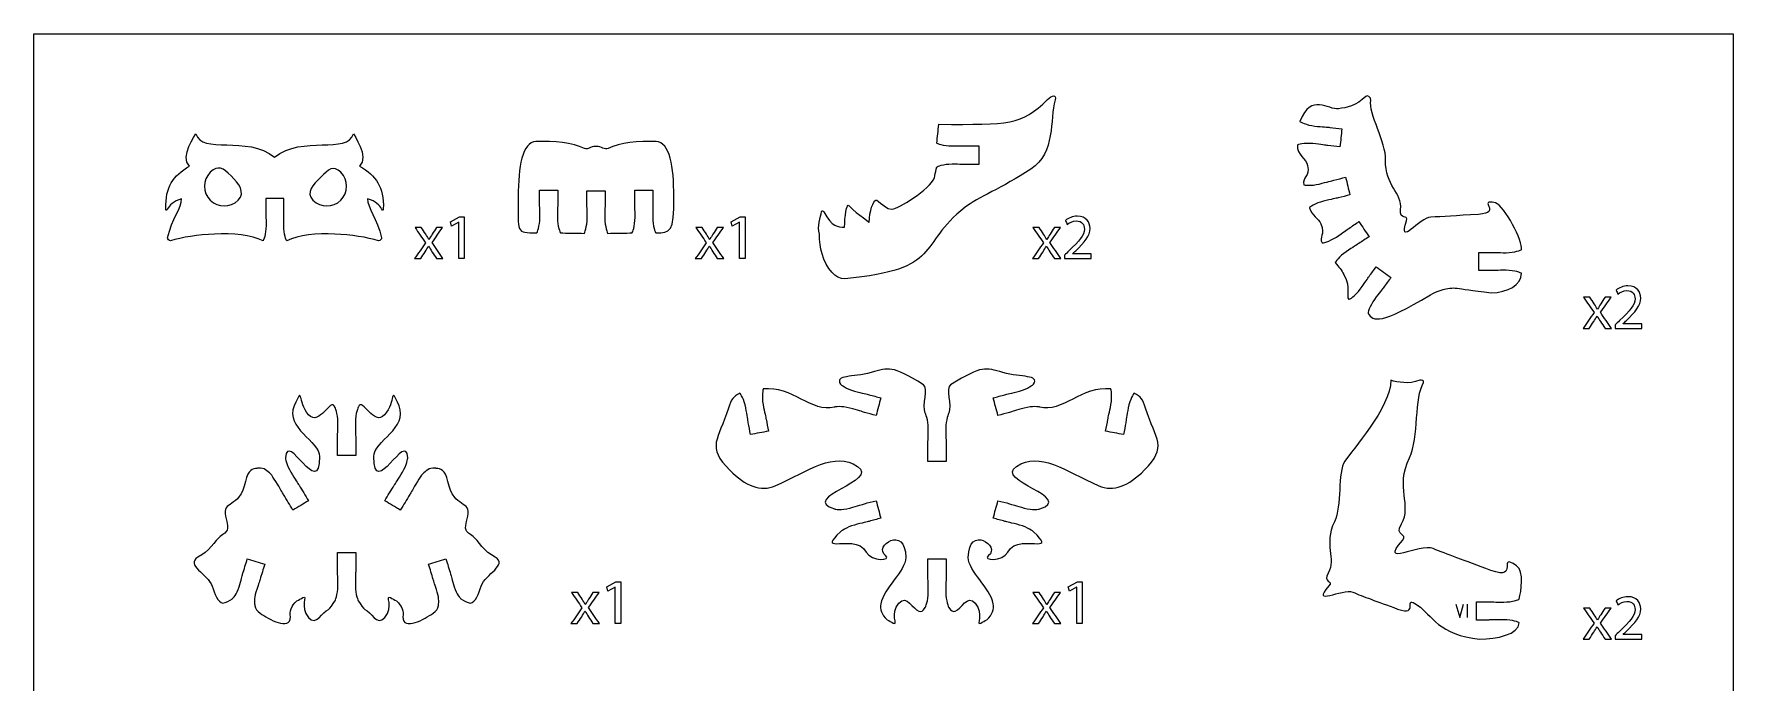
# Model space of a CAD drawing. Extents: x 0 to 280, y 0 to 290.
# Drawn here: x 0 to 280, y 183.2 to 290 of the extents above; entities that cross this region are included whole.
import ezdxf

# ---------------------------------------------------------------- set-up
doc = ezdxf.new("R2010")
doc.units = 0
doc.header["$MEASUREMENT"] = 0
doc.layers.add('DEFAULT', color=18, linetype='CONTINUOUS')

msp = doc.modelspace()

# ---------------------------------------------------------------- linework, layer by layer
at = {"layer": 'DEFAULT', "color": 18}
for points in [[(280, 0), (0, 0), (0, 290), (280, 290)], [(70.02, 259), (70, 259), (68.81, 258.35), (68.63, 259.06), (70.13, 259.87), (70.92, 259.87), (70.92, 252.99), (70.02, 252.99)], [(116.29, 259), (116.27, 259), (115.07, 258.35), (114.89, 259.06), (116.4, 259.87), (117.19, 259.87), (117.19, 252.99), (116.29, 252.99)], [(95.8, 198.87), (95.78, 198.87), (94.58, 198.22), (94.4, 198.93), (95.91, 199.74), (96.7, 199.74), (96.7, 192.86), (95.8, 192.86)], [(171.84, 198.87), (171.82, 198.87), (170.63, 198.22), (170.45, 198.93), (171.95, 199.74), (172.74, 199.74), (172.74, 192.86), (171.84, 192.86)]]:
    msp.add_lwpolyline(points, close=True, dxfattribs=at)
for points in [[(234.31, 196.05), (234.97, 193.87), (235.59, 196.05)], [(236.17, 196.05), (236.17, 193.87)]]:
    msp.add_lwpolyline(points, dxfattribs=at)
at = {"layer": 'DEFAULT', "color": 1}
for points, knots in [([(129.88, 253.79), (130.61, 251.29), (132.12, 249.56), (133.61, 249.69), (149.96, 251.19), (145.44, 255.18), (153.44, 261.45), (155.51, 263.02), (159.54, 264.65), (164.29, 267.74), (168.43, 270.43), (167.34, 275.9), (168.28, 279.15), (168.53, 280.03), (167.82, 279.95), (167.03, 279.19), (162.62, 274.9), (160.82, 275.11), (149.11, 275.12), (149, 274.08), (148.9, 273.04), (148.79, 272), (148.79, 271.95), (149.91, 271.5), (151.3, 271.5), (152.68, 271.49), (153.45, 271.54), (153.79, 271.54), (154.46, 271.54), (155.13, 271.54), (155.79, 271.54), (155.79, 270.54), (155.79, 269.54), (155.79, 268.54), (155.13, 268.54), (154.46, 268.54), (153.79, 268.54), (153.45, 268.54), (152.68, 268.59), (151.29, 268.6), (149.91, 268.6), (148.79, 268.15), (148.79, 268.1), (148.68, 267.61), (148.56, 267.12), (148.44, 266.64), (148.44, 264.96), (142.94, 261.54), (141.71, 261.18), (140.47, 260.83), (139.07, 262.77), (138.71, 262.65), (138.36, 262.53), (137.65, 260.83), (137.65, 258.96), (137.65, 258.96), (134.65, 261.19), (134.3, 261.72), (133.95, 262.25), (133.59, 259.78), (133.59, 258.19), (132.43, 258.19), (131.58, 258.2), (130.14, 260.7), (130.06, 260.86), (129.83, 261), (129.78, 260.69), (129.66, 259.93), (129.06, 258.2), (129.43, 257.04), (129.42, 255.88), (129.59, 254.77), (129.88, 253.79)], [1, 1, 1, 1, 2, 2, 2, 3, 3, 3, 4, 4, 4, 5, 5, 5, 6, 6, 6, 7, 7, 7, 8, 8, 8, 9, 9, 9, 10, 10, 10, 11, 11, 11, 19.501, 19.501, 19.501, 20.501, 20.501, 20.501, 21.501, 21.501, 21.501, 22.501, 22.501, 22.501, 23.501, 23.501, 23.501, 24.501, 24.501, 24.501, 25.501, 25.501, 25.501, 26.501, 26.501, 26.501, 27.501, 27.501, 27.501, 28.501, 28.501, 28.501, 29.501, 29.501, 29.501, 30.501, 30.501, 30.501, 31.501, 31.501, 31.501, 32.501, 32.501, 32.501, 32.501]), ([(240.83, 262.2), (242.31, 261.72), (245.5, 255.74), (245.12, 254.48), (245.12, 254.42), (244.01, 253.98), (242.62, 253.97), (241.24, 253.97), (240.46, 254.02), (240.12, 254.02), (239.45, 254.02), (238.79, 254.02), (238.12, 254.02), (238.12, 253.02), (238.12, 252.02), (238.12, 251.03), (238.79, 251.03), (239.46, 251.03), (240.12, 251.03), (240.46, 251.03), (241.24, 251.08), (242.62, 251.08), (244.01, 251.08), (245.13, 250.63), (245.12, 250.58), (245.13, 248.67), (242.89, 247.38), (240.12, 247.38), (233.53, 248.03), (234.62, 248.56), (231.76, 247.75), (231.38, 247.61), (230.62, 247.31), (230.16, 247.03), (221.79, 242.04), (220.76, 242.68), (219.85, 243.96), (219.8, 244), (220.1, 245.16), (220.92, 246.28), (221.74, 247.39), (222.23, 247.99), (222.44, 248.27), (222.83, 248.8), (223.23, 249.34), (223.62, 249.88), (222.81, 250.47), (222.01, 251.06), (221.2, 251.65), (220.81, 251.11), (220.42, 250.58), (220.02, 250.04), (219.82, 249.76), (219.4, 249.11), (218.58, 247.99), (217.77, 246.87), (216.74, 246.24), (216.7, 246.27), (216.11, 246.9), (217.13, 248.07), (215.87, 250.4), (215.49, 251.12), (215.02, 251.57), (214.45, 252.33), (214.43, 252.38), (215.1, 253.37), (216.25, 254.14), (217.4, 254.9), (218.07, 255.3), (218.35, 255.49), (218.91, 255.86), (219.46, 256.23), (220.02, 256.6), (219.46, 257.43), (218.91, 258.26), (218.35, 259.09), (217.8, 258.72), (217.24, 258.35), (216.69, 257.98), (216.4, 257.79), (215.79, 257.32), (214.63, 256.55), (213.5, 255.78), (212.32, 255.53), (212.28, 255.58), (211.67, 256.67), (212.87, 256.82), (212.08, 258.74), (211.7, 259.66), (210.59, 260.03), (210.18, 261.38), (210.17, 261.44), (211.14, 262.13), (212.49, 262.46), (213.83, 262.79), (214.59, 262.93), (214.93, 263.01), (215.58, 263.17), (216.23, 263.33), (216.87, 263.49), (216.63, 264.46), (216.4, 265.43), (216.16, 266.4), (215.51, 266.24), (214.86, 266.08), (214.21, 265.92), (213.89, 265.84), (213.14, 265.61), (211.8, 265.28), (210.46, 264.95), (209.27, 265.12), (209.25, 265.17), (209, 266.5), (210.28, 266.46), (209.9, 268.31), (209.66, 269.47), (208.14, 270.09), (208.21, 271.71), (208.21, 271.77), (209.38, 272.09), (210.75, 271.94), (212.12, 271.8), (212.89, 271.66), (213.23, 271.63), (213.89, 271.56), (214.56, 271.48), (215.22, 271.41), (215.33, 272.41), (215.44, 273.4), (215.54, 274.39), (214.88, 274.47), (214.22, 274.54), (213.55, 274.61), (213.21, 274.65), (212.44, 274.68), (211.06, 274.83), (209.69, 274.98), (208.63, 275.54), (208.63, 275.6), (210.48, 280.36), (213.27, 277.44), (215, 277.68), (216.25, 277.85), (217.99, 278.19), (219.48, 279.71), (219.71, 279.94), (220.37, 279.64), (220.3, 279.07), (219.92, 276.91), (222.84, 272.13), (222.74, 269.26), (222.6, 264.96), (225.53, 263.92), (225.21, 261.09), (224.99, 259.2), (226.55, 260.42), (226.17, 259.22), (224.75, 254.71), (228.35, 259.82), (230.2, 259.85), (232.06, 259.88), (234.38, 260.07), (238.08, 260.29), (242.11, 260.53), (237.66, 262.82), (240.83, 262.2)], [1, 1, 1, 1, 2, 2, 2, 3, 3, 3, 4, 4, 4, 5, 5, 5, 13.495, 13.495, 13.495, 14.495, 14.495, 14.495, 15.495, 15.495, 15.495, 16.495, 16.495, 16.495, 17.495, 17.495, 17.495, 18.495, 18.495, 18.495, 19.495, 19.495, 19.495, 20.495, 20.495, 20.495, 21.495, 21.495, 21.495, 22.495, 22.495, 22.495, 23.495, 23.495, 23.495, 24.495, 24.495, 24.495, 25.495, 25.495, 25.495, 26.495, 26.495, 26.495, 27.495, 27.495, 27.495, 28.495, 28.495, 28.495, 29.495, 29.495, 29.495, 30.495, 30.495, 30.495, 31.495, 31.495, 31.495, 32.495, 32.495, 32.495, 33.495, 33.495, 33.495, 34.495, 34.495, 34.495, 35.495, 35.495, 35.495, 36.495, 36.495, 36.495, 37.495, 37.495, 37.495, 38.495, 38.495, 38.495, 39.495, 39.495, 39.495, 40.495, 40.495, 40.495, 41.495, 41.495, 41.495, 49.99132, 49.99132, 49.99132, 50.99132, 50.99132, 50.99132, 51.99132, 51.99132, 51.99132, 52.99132, 52.99132, 52.99132, 53.99132, 53.99132, 53.99132, 54.99132, 54.99132, 54.99132, 55.99132, 55.99132, 55.99132, 56.99132, 56.99132, 56.99132, 57.99132, 57.99132, 57.99132, 58.99132, 58.99132, 58.99132, 59.99132, 59.99132, 59.99132, 60.99132, 60.99132, 60.99132, 61.99132, 61.99132, 61.99132, 62.99132, 62.99132, 62.99132, 63.99132, 63.99132, 63.99132, 64.99132, 64.99132, 64.99132, 65.99132, 65.99132, 65.99132, 66.99132, 66.99132, 66.99132, 67.99132, 67.99132, 67.99132, 68.99132, 68.99132, 68.99132, 69.99132, 69.99132, 69.99132, 70.99132, 70.99132, 70.99132, 70.99132]), ([(53.67, 268.25), (55.31, 269.71), (52.63, 273.55), (52.63, 273.55), (51.72, 270.16), (44.22, 273.38), (39.65, 269.72), (35.08, 273.38), (27.58, 270.16), (26.68, 273.55), (26.68, 273.55), (23.99, 269.71), (25.63, 268.25), (22.92, 266.63), (21.63, 264.82), (21.73, 261.19), (21.74, 260.98), (21.81, 260.81), (22.02, 261.19), (22.32, 261.72), (22.97, 262.46), (24.33, 262.87), (24.37, 261.35), (22.71, 259.59), (22.03, 256.41), (21.99, 256.2), (22.3, 255.87), (22.5, 255.94), (24.37, 256.5), (27.05, 256.94), (29.74, 257.05), (32.75, 257.17), (35.79, 256.89), (37.75, 255.92), (37.8, 255.92), (38.25, 257.04), (38.25, 258.43), (38.25, 259.81), (38.2, 260.58), (38.2, 260.93), (38.2, 261.59), (38.2, 262.26), (38.2, 262.92), (39.2, 262.92), (40.2, 262.92), (41.2, 262.92), (41.2, 262.26), (41.2, 261.59), (41.2, 260.93), (41.2, 260.58), (41.15, 259.8), (41.15, 258.43), (41.15, 257.04), (41.6, 255.92), (41.65, 255.92), (43.61, 256.89), (46.6, 257.17), (49.58, 257.05), (52.26, 256.94), (54.92, 256.5), (56.8, 255.94), (57.01, 255.87), (57.32, 256.2), (57.27, 256.4), (56.6, 259.59), (54.93, 261.35), (54.98, 262.87), (56.34, 262.46), (56.98, 261.72), (57.29, 261.19), (57.49, 260.81), (57.56, 260.98), (57.57, 261.19), (57.68, 264.82), (56.39, 266.63), (53.67, 268.25)], [1, 1, 1, 1, 2, 2, 2, 3, 3, 3, 4, 4, 4, 5, 5, 5, 6, 6, 6, 7, 7, 7, 8, 8, 8, 9, 9, 9, 10, 10, 10, 11, 11, 11, 12, 12, 12, 13, 13, 13, 14, 14, 14, 19.66, 19.66, 19.66, 28.16, 28.16, 28.16, 33.82, 33.82, 33.82, 34.82, 34.82, 34.82, 35.82, 35.82, 35.82, 36.82, 36.82, 36.82, 37.82, 37.82, 37.82, 38.82, 38.82, 38.82, 39.82, 39.82, 39.82, 40.82, 40.82, 40.82, 41.82, 41.82, 41.82, 42.82, 42.82, 42.82, 42.82]), ([(105.45, 263.16), (105.45, 257.26), (104.9, 257.25), (102.47, 257.25), (102.42, 257.25), (101.96, 258.37), (101.96, 259.76), (101.96, 261.14), (102.01, 261.91), (102.01, 262.26), (102.01, 262.92), (102.01, 263.59), (102.01, 264.25), (101.01, 264.25), (100.01, 264.25), (99.02, 264.25), (99.02, 263.59), (99.02, 262.92), (99.02, 262.26), (99.02, 261.91), (99.06, 261.14), (99.06, 259.76), (99.06, 258.37), (98.62, 257.25), (98.56, 257.25), (97.66, 257.18), (95.7, 257.17), (94.57, 257.16), (94.52, 257.16), (94.07, 258.28), (94.07, 259.66), (94.07, 261.04), (94.12, 261.82), (94.12, 262.16), (94.12, 262.83), (94.12, 263.5), (94.12, 264.16), (93.12, 264.16), (92.12, 264.16), (91.12, 264.16), (91.12, 263.5), (91.12, 262.83), (91.12, 262.16), (91.12, 261.82), (91.17, 261.04), (91.17, 259.66), (91.17, 258.28), (90.72, 257.16), (90.67, 257.16), (89.58, 257.17), (87.65, 257.19), (86.77, 257.25), (86.71, 257.25), (86.27, 258.37), (86.27, 259.75), (86.27, 261.14), (86.32, 261.91), (86.32, 262.25), (86.32, 262.92), (86.32, 263.58), (86.32, 264.25), (85.32, 264.25), (84.32, 264.25), (83.32, 264.25), (83.32, 263.58), (83.32, 262.92), (83.32, 262.25), (83.32, 261.91), (83.37, 261.14), (83.37, 259.75), (83.37, 258.37), (82.92, 257.25), (82.86, 257.25), (79.34, 257.25), (79.8, 257.16), (79.8, 263.16), (79.8, 268.2), (80.47, 272.12), (82.7, 272.29), (85.71, 272.41), (88.75, 272.13), (90.71, 271.16), (91.38, 270.83), (91.56, 271.49), (92.61, 271.49), (93.66, 271.49), (93.94, 270.83), (94.62, 271.16), (96.57, 272.12), (99.57, 272.41), (102.54, 272.29), (104.78, 272.12), (105.45, 268.2), (105.45, 263.16)], [1, 1, 1, 1, 2, 2, 2, 3, 3, 3, 4, 4, 4, 9.66, 9.66, 9.66, 18.16, 18.16, 18.16, 23.82, 23.82, 23.82, 24.82, 24.82, 24.82, 25.82, 25.82, 25.82, 26.82, 26.82, 26.82, 27.82, 27.82, 27.82, 28.82, 28.82, 28.82, 34.49, 34.49, 34.49, 42.99, 42.99, 42.99, 48.66, 48.66, 48.66, 49.66, 49.66, 49.66, 50.66, 50.66, 50.66, 51.66, 51.66, 51.66, 52.66, 52.66, 52.66, 53.66, 53.66, 53.66, 59.32, 59.32, 59.32, 67.82, 67.82, 67.82, 73.48, 73.48, 73.48, 74.48, 74.48, 74.48, 75.48, 75.48, 75.48, 76.48, 76.48, 76.48, 77.48, 77.48, 77.48, 78.48, 78.48, 78.48, 79.48, 79.48, 79.48, 80.48, 80.48, 80.48, 81.48, 81.48, 81.48, 82.48, 82.48, 82.48, 82.48]), ([(33.64, 262.62), (32.37, 261.35), (30.32, 261.35), (29.05, 262.62), (27.78, 263.89), (27.78, 265.94), (29.05, 267.21), (30.32, 268.48), (31.21, 267.91), (32.48, 266.64), (33.75, 265.37), (34.91, 263.89), (33.64, 262.62)], [0, 0, 0, 0, 1, 1, 1, 2, 2, 2, 3, 3, 3, 4, 4, 4, 4]), ([(50.56, 262.62), (49.3, 261.35), (47.25, 261.35), (45.98, 262.62), (44.71, 263.89), (45.99, 265.15), (47.26, 266.42), (48.53, 267.69), (49.3, 268.48), (50.57, 267.21), (51.84, 265.94), (51.84, 263.89), (50.56, 262.62)], [0, 0, 0, 0, 1, 1, 1, 2, 2, 2, 3, 3, 3, 4, 4, 4, 4]), ([(158.08, 196.15), (158.24, 195.23), (157.99, 194.32), (157.01, 193.49), (156.68, 193.31), (156.35, 193.13), (156.02, 192.95), (155.13, 192.4), (156.64, 194.53), (155.13, 196.24), (153.82, 197.73), (152.81, 195.26), (151.82, 194.9), (151.48, 194.79), (151.12, 194.92), (150.77, 195.54), (150.72, 195.54), (150.27, 196.66), (150.27, 198.04), (150.27, 199.43), (150.32, 200.21), (150.32, 200.55), (150.32, 201.55), (150.32, 202.55), (150.32, 203.55), (149.32, 203.55), (148.32, 203.55), (147.32, 203.55), (147.32, 202.55), (147.32, 201.55), (147.32, 200.55), (147.32, 200.21), (147.37, 199.43), (147.37, 198.04), (147.37, 196.66), (146.93, 195.54), (146.87, 195.54), (146.52, 194.92), (146.18, 194.78), (145.84, 194.9), (144.84, 195.25), (143.82, 197.73), (142.52, 196.24), (141, 194.53), (142.52, 192.4), (141.62, 192.95), (141.29, 193.13), (140.96, 193.31), (140.63, 193.49), (139.65, 194.32), (139.4, 195.23), (139.56, 196.15), (140.02, 198.72), (143.66, 201.49), (143.66, 203.74), (143.66, 209.24), (138.22, 205.6), (140.34, 204.07), (141.5, 203.23), (138.01, 203.07), (137.13, 204.65), (136.19, 206.54), (133.5, 206.02), (132.23, 206.02), (131.3, 206.03), (131.12, 206.3), (132.91, 207.98), (132.91, 208.04), (133.87, 208.76), (135.2, 209.11), (136.54, 209.47), (137.3, 209.62), (137.63, 209.71), (138.27, 209.88), (138.92, 210.06), (139.56, 210.23), (139.3, 211.2), (139.04, 212.16), (138.78, 213.12), (138.14, 212.95), (137.5, 212.78), (136.85, 212.61), (136.52, 212.52), (135.79, 212.27), (134.45, 211.91), (133.11, 211.56), (131.92, 211.7), (131.9, 211.75), (126.06, 213.65), (139.44, 216.36), (135.73, 218.77), (131.84, 221.3), (127.87, 218.08), (122.17, 215.58), (119.77, 214.52), (117.24, 215.56), (114.66, 218.14), (110.75, 222.05), (112.74, 223.09), (114.47, 228.34), (114.98, 229.91), (115.16, 230.22), (116.35, 230.81), (116.41, 230.81), (117.05, 229.79), (117.3, 228.44), (117.56, 227.08), (117.65, 226.31), (117.71, 225.97), (117.83, 225.32), (117.96, 224.66), (118.08, 224.01), (119.06, 224.19), (120.05, 224.38), (121.03, 224.56), (120.91, 225.21), (120.78, 225.87), (120.66, 226.52), (120.6, 226.86), (120.41, 227.61), (120.15, 228.97), (119.9, 230.33), (120.14, 231.51), (120.19, 231.52), (124.95, 232.07), (128.21, 227.53), (131.9, 228.53), (131.92, 228.59), (133.11, 228.73), (134.45, 228.37), (135.79, 228.02), (136.52, 227.77), (136.85, 227.67), (137.5, 227.5), (138.14, 227.33), (138.78, 227.16), (139.04, 228.13), (139.3, 229.09), (139.56, 230.05), (138.92, 230.23), (138.27, 230.4), (137.63, 230.58), (137.3, 230.67), (136.54, 230.82), (135.2, 231.17), (133.87, 231.53), (132.91, 232.25), (132.91, 232.31), (131.96, 233.89), (134.87, 233.39), (137.96, 234.23), (140.96, 235.04), (141.18, 235.48), (146.59, 232.23), (147.48, 231.7), (146.32, 228.85), (146.87, 227.55), (146.92, 227.55), (147.37, 226.43), (147.37, 225.05), (147.37, 223.66), (147.32, 222.88), (147.32, 222.54), (147.32, 221.54), (147.32, 220.55), (147.32, 219.55), (148.32, 219.55), (149.32, 219.55), (150.32, 219.55), (150.32, 220.55), (150.32, 221.54), (150.32, 222.54), (150.32, 222.88), (150.27, 223.66), (150.27, 225.05), (150.27, 226.43), (150.71, 227.55), (150.77, 227.55), (151.32, 228.85), (150.16, 231.7), (151.05, 232.23), (156.46, 235.48), (156.68, 235.04), (159.68, 234.23), (162.77, 233.39), (165.68, 233.89), (164.73, 232.31), (164.73, 232.25), (163.77, 231.53), (162.44, 231.17), (161.1, 230.82), (160.34, 230.67), (160.01, 230.58), (159.37, 230.4), (158.73, 230.23), (158.08, 230.05), (158.34, 229.09), (158.6, 228.13), (158.86, 227.16), (159.5, 227.33), (160.15, 227.5), (160.79, 227.67), (161.12, 227.77), (161.86, 228.02), (163.19, 228.37), (164.53, 228.73), (165.72, 228.59), (165.74, 228.53), (169.43, 227.53), (172.69, 232.07), (177.45, 231.52), (177.5, 231.51), (177.74, 230.33), (177.49, 228.97), (177.23, 227.61), (177.04, 226.86), (176.98, 226.52), (176.86, 225.87), (176.73, 225.21), (176.61, 224.56), (177.6, 224.38), (178.58, 224.19), (179.56, 224.01), (179.68, 224.66), (179.81, 225.32), (179.93, 225.97), (179.99, 226.31), (180.08, 227.08), (180.34, 228.44), (180.59, 229.79), (181.23, 230.81), (181.29, 230.81), (182.48, 230.22), (182.66, 229.91), (183.17, 228.34), (184.9, 223.09), (186.89, 222.05), (182.98, 218.14), (180.4, 215.56), (177.88, 214.52), (175.47, 215.58), (169.77, 218.08), (165.8, 221.3), (161.91, 218.77), (158.2, 216.36), (171.59, 213.65), (165.74, 211.75), (165.72, 211.7), (164.53, 211.56), (163.19, 211.91), (161.86, 212.27), (161.12, 212.52), (160.79, 212.61), (160.15, 212.78), (159.5, 212.95), (158.86, 213.12), (158.6, 212.16), (158.34, 211.2), (158.08, 210.23), (158.73, 210.06), (159.37, 209.88), (160.01, 209.71), (160.34, 209.62), (161.1, 209.47), (162.44, 209.11), (163.77, 208.76), (164.73, 208.04), (164.73, 207.98), (166.52, 206.3), (166.34, 206.03), (165.41, 206.02), (164.14, 206.02), (161.45, 206.54), (160.51, 204.65), (159.63, 203.07), (156.14, 203.23), (157.3, 204.07), (159.42, 205.6), (153.98, 209.24), (153.98, 203.74), (153.98, 201.49), (157.62, 198.72), (158.08, 196.15)], [1, 1, 1, 1, 2, 2, 2, 3, 3, 3, 4, 4, 4, 5, 5, 5, 6, 6, 6, 7, 7, 7, 8, 8, 8, 16.5, 16.5, 16.5, 25, 25, 25, 33.5, 33.5, 33.5, 34.5, 34.5, 34.5, 35.5, 35.5, 35.5, 36.5, 36.5, 36.5, 37.5, 37.5, 37.5, 38.5, 38.5, 38.5, 39.5, 39.5, 39.5, 40.5, 40.5, 40.5, 41.5, 41.5, 41.5, 42.5, 42.5, 42.5, 43.5, 43.5, 43.5, 44.5, 44.5, 44.5, 45.5, 45.5, 45.5, 46.5, 46.5, 46.5, 47.5, 47.5, 47.5, 48.5, 48.5, 48.5, 49.5, 49.5, 49.5, 50.5, 50.5, 50.5, 51.5, 51.5, 51.5, 52.5, 52.5, 52.5, 53.5, 53.5, 53.5, 54.5, 54.5, 54.5, 55.5, 55.5, 55.5, 56.5, 56.5, 56.5, 57.5, 57.5, 57.5, 58.5, 58.5, 58.5, 59.5, 59.5, 59.5, 60.5, 60.5, 60.5, 61.5, 61.5, 61.5, 62.5, 62.5, 62.5, 63.5, 63.5, 63.5, 64.5, 64.5, 64.5, 65.5, 65.5, 65.5, 66.5, 66.5, 66.5, 67.5, 67.5, 67.5, 68.5, 68.5, 68.5, 69.5, 69.5, 69.5, 70.5, 70.5, 70.5, 71.5, 71.5, 71.5, 72.5, 72.5, 72.5, 73.5, 73.5, 73.5, 74.5, 74.5, 74.5, 75.5, 75.5, 75.5, 76.5, 76.5, 76.5, 77.5, 77.5, 77.5, 86, 86, 86, 94.5, 94.5, 94.5, 103, 103, 103, 104, 104, 104, 105, 105, 105, 106, 106, 106, 107, 107, 107, 108, 108, 108, 109, 109, 109, 110, 110, 110, 111, 111, 111, 112, 112, 112, 113, 113, 113, 114, 114, 114, 115, 115, 115, 116, 116, 116, 117, 117, 117, 118, 118, 118, 119, 119, 119, 120, 120, 120, 121, 121, 121, 122, 122, 122, 123, 123, 123, 124, 124, 124, 125, 125, 125, 126, 126, 126, 127, 127, 127, 128, 128, 128, 129, 129, 129, 130, 130, 130, 131, 131, 131, 132, 132, 132, 133, 133, 133, 134, 134, 134, 135, 135, 135, 136, 136, 136, 137, 137, 137, 138, 138, 138, 139, 139, 139, 140, 140, 140, 140]), ([(229.01, 232.57), (227.45, 230.23), (228.29, 223.53), (226.68, 220.19), (224.28, 215.2), (227.2, 212.44), (225.34, 209.28), (224.1, 207.16), (226.58, 207.79), (225.51, 206.57), (221.49, 201.99), (228.39, 206.15), (230.59, 205.22), (232.79, 204.29), (235.63, 203.31), (240.11, 201.64), (244.98, 199.83), (240.93, 204.76), (244.34, 202.38), (245.59, 201.48), (245.12, 198.2), (244.74, 196.91), (244.74, 196.85), (243.62, 196.41), (242.24, 196.41), (240.86, 196.41), (240.08, 196.46), (239.74, 196.46), (239.07, 196.46), (238.41, 196.45), (237.74, 196.45), (237.74, 195.46), (237.74, 194.46), (237.74, 193.46), (238.41, 193.46), (239.07, 193.46), (239.74, 193.46), (240.08, 193.46), (240.86, 193.51), (242.24, 193.51), (243.62, 193.51), (244.74, 193.06), (244.74, 193.01), (244.74, 191.1), (241.01, 190.31), (238.24, 190.31), (231.58, 190.97), (230.28, 194.29), (228.07, 195.87), (228.06, 195.88), (228.05, 195.88), (228.04, 195.89), (228.03, 195.89), (228.02, 195.9), (228.01, 195.91), (225.36, 197.75), (228.51, 193.86), (224.72, 195.27), (221.25, 196.56), (219.05, 197.32), (217.34, 198.05), (215.64, 198.77), (210.28, 195.54), (213.4, 199.09), (214.23, 200.04), (212.31, 199.56), (213.27, 201.2), (214.71, 203.65), (212.44, 205.79), (214.31, 209.66), (215.55, 212.25), (214.81, 217.81), (216.03, 219.63), (217.13, 221.32), (223.6, 228.47), (223.6, 232.96), (224.8, 232.62), (226.48, 232.24), (228.41, 232.97), (228.69, 233.07), (229.06, 232.9), (229.01, 232.57)], [1, 1, 1, 1, 2, 2, 2, 3, 3, 3, 4, 4, 4, 5, 5, 5, 6, 6, 6, 7, 7, 7, 8, 8, 8, 9, 9, 9, 10, 10, 10, 11, 11, 11, 19.498, 19.498, 19.498, 20.498, 20.498, 20.498, 21.498, 21.498, 21.498, 22.498, 22.498, 22.498, 23.498, 23.498, 23.498, 24.498, 24.498, 24.498, 25.498, 25.498, 25.498, 26.498, 26.498, 26.498, 27.498, 27.498, 27.498, 28.498, 28.498, 28.498, 29.498, 29.498, 29.498, 30.498, 30.498, 30.498, 31.498, 31.498, 31.498, 32.498, 32.498, 32.498, 33.498, 33.498, 33.498, 34.498, 34.498, 34.498, 35.498, 35.498, 35.498, 35.498]), ([(27.03, 203.82), (28.77, 204.62), (29.93, 206.6), (30.66, 207.2), (31.95, 208.25), (32.22, 207.87), (31.57, 210.55), (30.92, 213.24), (33.86, 211.66), (34.85, 216.29), (35.27, 218.31), (36.1, 218.37), (36.75, 218.44), (36.8, 218.45), (36.85, 218.45), (36.89, 218.46), (37.57, 218.52), (37.81, 218.42), (38.17, 218.19), (38.8, 217.8), (39.13, 217.45), (39.86, 216.28), (40.58, 215.1), (40.94, 214.41), (41.12, 214.12), (41.64, 213.26), (42.16, 212.41), (42.68, 211.56), (43.54, 212.08), (44.39, 212.6), (45.24, 213.12), (44.72, 213.98), (44.2, 214.83), (43.68, 215.68), (43.5, 215.97), (43.05, 216.62), (42.33, 217.79), (41.61, 218.97), (41.41, 220.16), (41.46, 220.19), (41.68, 224.8), (47.06, 213.12), (47.06, 220.37), (47.06, 222.92), (41.33, 225.11), (42.89, 228.74), (44.45, 232.36), (43.36, 229.42), (45.26, 227.27), (47.03, 225.27), (48.96, 230.24), (49.57, 228.56), (49.62, 228.56), (50.07, 227.45), (50.07, 226.06), (50.07, 224.68), (50.03, 223.9), (50.03, 223.56), (50.03, 222.56), (50.03, 221.56), (50.03, 220.56), (51.02, 220.56), (52.02, 220.56), (53.02, 220.56), (53.02, 221.56), (53.02, 222.56), (53.02, 223.56), (53.02, 223.9), (52.97, 224.68), (52.97, 226.06), (52.97, 227.45), (53.42, 228.56), (53.48, 228.56), (54.09, 230.24), (56.02, 225.27), (57.79, 227.27), (59.69, 229.42), (58.59, 232.36), (60.16, 228.74), (61.72, 225.11), (55.99, 222.92), (55.99, 220.37), (55.99, 213.12), (61.37, 224.8), (61.59, 220.19), (61.64, 220.16), (61.44, 218.97), (60.72, 217.79), (60, 216.62), (59.55, 215.97), (59.37, 215.68), (58.85, 214.83), (58.33, 213.98), (57.81, 213.12), (58.66, 212.6), (59.51, 212.08), (60.37, 211.56), (60.89, 212.41), (61.41, 213.26), (61.93, 214.12), (62.11, 214.41), (62.47, 215.1), (63.19, 216.28), (63.91, 217.45), (64.25, 217.8), (64.88, 218.19), (65.24, 218.42), (65.48, 218.52), (66.15, 218.46), (66.2, 218.45), (66.25, 218.45), (66.3, 218.44), (66.94, 218.37), (67.78, 218.31), (68.2, 216.29), (69.19, 211.66), (72.13, 213.24), (71.48, 210.55), (70.82, 207.87), (71.1, 208.25), (72.39, 207.2), (73.12, 206.6), (74.27, 204.62), (76.01, 203.83), (78.15, 202.47), (74.42, 201.08), (73.71, 199.05), (73.28, 197.84), (72.77, 196.32), (71.9, 196.26), (71.48, 196.33), (70.75, 196.64), (70.36, 196.95), (70.3, 196.95), (69.6, 197.75), (69.25, 198.9), (68.9, 200.06), (68.75, 200.73), (68.66, 201.01), (68.41, 201.85), (68.15, 202.69), (67.9, 203.53), (66.94, 203.24), (65.99, 202.94), (65.03, 202.65), (65.29, 201.81), (65.54, 200.98), (65.79, 200.14), (65.88, 199.85), (66.12, 199.22), (66.47, 198.06), (66.8, 197.01), (66.69, 196.04), (66.64, 195.85), (66.51, 195.28), (66.34, 195.01), (65.76, 194.57), (64.47, 193.64), (60.8, 191.59), (60.78, 193.97), (60.94, 194.89), (60.69, 195.79), (59.72, 196.62), (59.39, 196.8), (59.06, 196.98), (58.73, 197.16), (57.83, 197.71), (59.34, 195.58), (57.83, 193.86), (56.52, 192.38), (55.52, 194.85), (54.52, 195.2), (54.52, 195.21), (54.51, 195.21), (54.51, 195.21), (54.24, 195.33), (53.81, 196.06), (53.48, 196.56), (53.43, 196.56), (52.97, 197.68), (52.97, 199.06), (52.97, 200.44), (53.02, 201.22), (53.02, 201.56), (53.02, 202.56), (53.02, 203.56), (53.02, 204.56), (52.02, 204.56), (51.02, 204.56), (50.03, 204.56), (50.03, 203.56), (50.03, 202.56), (50.03, 201.56), (50.03, 201.22), (50.07, 200.44), (50.07, 199.06), (50.07, 197.68), (49.63, 196.56), (49.57, 196.56), (49.24, 196.06), (48.81, 195.33), (48.54, 195.21), (48.54, 195.21), (48.53, 195.21), (48.53, 195.2), (47.53, 194.85), (46.53, 192.38), (45.22, 193.86), (43.71, 195.58), (45.22, 197.71), (44.32, 197.16), (43.99, 196.98), (43.66, 196.8), (43.33, 196.62), (42.36, 195.79), (42.11, 194.89), (42.27, 193.97), (42.25, 191.59), (38.58, 193.64), (37.29, 194.57), (36.7, 195.01), (36.54, 195.28), (36.4, 195.85), (36.36, 196.04), (36.25, 197.01), (36.58, 198.06), (36.93, 199.22), (37.17, 199.85), (37.25, 200.14), (37.51, 200.98), (37.76, 201.81), (38.02, 202.65), (37.06, 202.94), (36.1, 203.24), (35.15, 203.53), (34.89, 202.69), (34.64, 201.85), (34.39, 201.01), (34.3, 200.73), (34.15, 200.06), (33.8, 198.9), (33.45, 197.75), (32.75, 196.95), (32.69, 196.95), (32.3, 196.64), (31.56, 196.33), (31.14, 196.26), (30.28, 196.32), (29.77, 197.84), (29.34, 199.05), (28.63, 201.08), (24.9, 202.47), (27.03, 203.82)], [1, 1, 1, 1, 2, 2, 2, 3, 3, 3, 4, 4, 4, 5, 5, 5, 6, 6, 6, 7, 7, 7, 8, 8, 8, 9, 9, 9, 10, 10, 10, 11, 11, 11, 12, 12, 12, 13, 13, 13, 14, 14, 14, 15, 15, 15, 16, 16, 16, 17, 17, 17, 18, 18, 18, 19, 19, 19, 20, 20, 20, 28.5, 28.5, 28.5, 37, 37, 37, 45.5, 45.5, 45.5, 46.5, 46.5, 46.5, 47.5, 47.5, 47.5, 48.5, 48.5, 48.5, 49.5, 49.5, 49.5, 50.5, 50.5, 50.5, 51.5, 51.5, 51.5, 52.5, 52.5, 52.5, 53.5, 53.5, 53.5, 54.5, 54.5, 54.5, 55.5, 55.5, 55.5, 56.5, 56.5, 56.5, 57.5, 57.5, 57.5, 58.5, 58.5, 58.5, 59.5, 59.5, 59.5, 60.5, 60.5, 60.5, 61.5, 61.5, 61.5, 62.5, 62.5, 62.5, 63.5, 63.5, 63.5, 64.5, 64.5, 64.5, 65.5, 65.5, 65.5, 66.5, 66.5, 66.5, 67.5, 67.5, 67.5, 68.5, 68.5, 68.5, 69.5, 69.5, 69.5, 70.5, 70.5, 70.5, 71.5, 71.5, 71.5, 72.5, 72.5, 72.5, 73.5, 73.5, 73.5, 74.5, 74.5, 74.5, 75.5, 75.5, 75.5, 76.5, 76.5, 76.5, 77.5, 77.5, 77.5, 78.5, 78.5, 78.5, 79.5, 79.5, 79.5, 80.5, 80.5, 80.5, 81.5, 81.5, 81.5, 82.5, 82.5, 82.5, 83.5, 83.5, 83.5, 84.5, 84.5, 84.5, 93, 93, 93, 101.5, 101.5, 101.5, 110, 110, 110, 111, 111, 111, 112, 112, 112, 113, 113, 113, 114, 114, 114, 115, 115, 115, 116, 116, 116, 117, 117, 117, 118, 118, 118, 119, 119, 119, 120, 120, 120, 121, 121, 121, 122, 122, 122, 123, 123, 123, 124, 124, 124, 125, 125, 125, 126, 126, 126, 127, 127, 127, 128, 128, 128, 129, 129, 129, 130, 130, 130, 130])]:
    msp.add_open_spline(points, degree=3, knots=knots, dxfattribs=at)
at = {"layer": 'DEFAULT', "color": 18}
for points, knots in [([(63.83, 258.11), (64.08, 257.74), (64.32, 257.38), (64.56, 257.01), (64.75, 256.72), (64.91, 256.46), (65.08, 256.17), (65.09, 256.17), (65.1, 256.17), (65.11, 256.17), (65.28, 256.48), (65.45, 256.75), (65.62, 257.02), (65.86, 257.38), (66.1, 257.75), (66.34, 258.11), (66.68, 258.11), (67.01, 258.11), (67.35, 258.11), (66.76, 257.29), (66.18, 256.46), (65.6, 255.63), (66.2, 254.75), (66.8, 253.87), (67.4, 252.99), (67.05, 252.99), (66.69, 252.99), (66.34, 252.99), (66.09, 253.37), (65.84, 253.76), (65.59, 254.14), (65.39, 254.44), (65.22, 254.72), (65.04, 255.03), (65.03, 255.03), (65.03, 255.03), (65.02, 255.03), (64.85, 254.72), (64.67, 254.45), (64.48, 254.14), (64.23, 253.76), (63.98, 253.37), (63.74, 252.99), (63.4, 252.99), (63.05, 252.99), (62.71, 252.99), (63.32, 253.86), (63.92, 254.73), (64.53, 255.6), (63.95, 256.44), (63.37, 257.28), (62.8, 258.11), (63.14, 258.11), (63.49, 258.11), (63.83, 258.11)], [0, 0, 0, 0, 3.744236, 3.744236, 3.744236, 4.744236, 4.744236, 4.744236, 4.834236, 4.834236, 4.834236, 5.834236, 5.834236, 5.834236, 9.536897, 9.536897, 9.536897, 12.387897, 12.387897, 12.387897, 20.977594, 20.977594, 20.977594, 30.045935, 30.045935, 30.045935, 33.045935, 33.045935, 33.045935, 36.948472, 36.948472, 36.948472, 37.948472, 37.948472, 37.948472, 38.009472, 38.009472, 38.009472, 39.009472, 39.009472, 39.009472, 42.896258, 42.896258, 42.896258, 45.805258, 45.805258, 45.805258, 54.833467, 54.833467, 54.833467, 63.478629, 63.478629, 63.478629, 66.417629, 66.417629, 66.417629, 66.417629]), ([(110.1, 258.11), (110.34, 257.74), (110.59, 257.38), (110.83, 257.01), (111.02, 256.72), (111.18, 256.46), (111.35, 256.17), (111.36, 256.17), (111.37, 256.17), (111.38, 256.17), (111.55, 256.48), (111.72, 256.75), (111.89, 257.02), (112.13, 257.38), (112.37, 257.75), (112.61, 258.11), (112.94, 258.11), (113.28, 258.11), (113.61, 258.11), (113.03, 257.29), (112.45, 256.46), (111.87, 255.63), (112.47, 254.75), (113.07, 253.87), (113.67, 252.99), (113.31, 252.99), (112.96, 252.99), (112.61, 252.99), (112.36, 253.37), (112.11, 253.76), (111.86, 254.14), (111.66, 254.44), (111.49, 254.72), (111.31, 255.03), (111.3, 255.03), (111.29, 255.03), (111.28, 255.03), (111.12, 254.72), (110.94, 254.45), (110.74, 254.14), (110.5, 253.76), (110.25, 253.37), (110, 252.99), (109.66, 252.99), (109.32, 252.99), (108.98, 252.99), (109.58, 253.86), (110.19, 254.73), (110.8, 255.6), (110.22, 256.44), (109.64, 257.28), (109.06, 258.11), (109.41, 258.11), (109.75, 258.11), (110.1, 258.11)], [2.94, 2.94, 2.94, 2.94, 6.684236, 6.684236, 6.684236, 7.684236, 7.684236, 7.684236, 7.774236, 7.774236, 7.774236, 8.774236, 8.774236, 8.774236, 12.477448, 12.477448, 12.477448, 15.327448, 15.327448, 15.327448, 23.916569, 23.916569, 23.916569, 32.98491, 32.98491, 32.98491, 35.98491, 35.98491, 35.98491, 39.887993, 39.887993, 39.887993, 40.887993, 40.887993, 40.887993, 40.948993, 40.948993, 40.948993, 41.948993, 41.948993, 41.948993, 45.836319, 45.836319, 45.836319, 48.744319, 48.744319, 48.744319, 57.771957, 57.771957, 57.771957, 66.417119, 66.417119, 66.417119, 69.357119, 69.357119, 69.357119, 69.357119]), ([(165.65, 258.11), (165.9, 257.74), (166.14, 257.38), (166.38, 257.01), (166.57, 256.72), (166.73, 256.46), (166.9, 256.17), (166.91, 256.17), (166.92, 256.17), (166.93, 256.17), (167.1, 256.48), (167.27, 256.75), (167.44, 257.02), (167.68, 257.38), (167.92, 257.75), (168.16, 258.11), (168.5, 258.11), (168.83, 258.11), (169.17, 258.11), (168.58, 257.29), (168, 256.46), (167.42, 255.63), (168.02, 254.75), (168.62, 253.87), (169.22, 252.99), (168.87, 252.99), (168.51, 252.99), (168.16, 252.99), (167.91, 253.37), (167.66, 253.76), (167.41, 254.14), (167.21, 254.44), (167.04, 254.72), (166.86, 255.03), (166.85, 255.03), (166.84, 255.03), (166.84, 255.03), (166.67, 254.72), (166.49, 254.45), (166.3, 254.14), (166.05, 253.76), (165.8, 253.37), (165.56, 252.99), (165.21, 252.99), (164.87, 252.99), (164.53, 252.99), (165.14, 253.86), (165.74, 254.73), (166.35, 255.6), (165.77, 256.44), (165.19, 257.28), (164.62, 258.11), (164.96, 258.11), (165.31, 258.11), (165.65, 258.11)], [0, 0, 0, 0, 3.744236, 3.744236, 3.744236, 4.744236, 4.744236, 4.744236, 4.834236, 4.834236, 4.834236, 5.834236, 5.834236, 5.834236, 9.536897, 9.536897, 9.536897, 12.387897, 12.387897, 12.387897, 20.977594, 20.977594, 20.977594, 30.045935, 30.045935, 30.045935, 33.045935, 33.045935, 33.045935, 36.948472, 36.948472, 36.948472, 37.948472, 37.948472, 37.948472, 38.009472, 38.009472, 38.009472, 39.009472, 39.009472, 39.009472, 42.896258, 42.896258, 42.896258, 45.805258, 45.805258, 45.805258, 54.833467, 54.833467, 54.833467, 63.479198, 63.479198, 63.479198, 66.419198, 66.419198, 66.419198, 66.419198]), ([(169.82, 252.99), (169.82, 253.18), (169.82, 253.37), (169.82, 253.56), (170.07, 253.8), (170.31, 254.03), (170.55, 254.27), (172.31, 255.94), (173.1, 256.83), (173.11, 257.87), (173.11, 258.57), (172.77, 259.21), (171.75, 259.21), (171.12, 259.21), (170.61, 258.89), (170.29, 258.63), (170.19, 258.85), (170.09, 259.07), (169.99, 259.29), (170.47, 259.69), (171.14, 259.98), (171.94, 259.98), (173.42, 259.98), (174.04, 258.97), (174.04, 257.98), (174.04, 256.71), (173.12, 255.69), (171.67, 254.29), (171.49, 254.12), (171.31, 253.95), (171.12, 253.78), (171.12, 253.78), (171.12, 253.77), (171.12, 253.76), (172.15, 253.76), (173.18, 253.76), (174.21, 253.76), (174.21, 253.5), (174.21, 253.25), (174.21, 252.99), (172.75, 252.99), (171.29, 252.99), (169.82, 252.99)], [12.45, 12.45, 12.45, 12.45, 14.07, 14.07, 14.07, 16.955308, 16.955308, 16.955308, 17.955308, 17.955308, 17.955308, 18.955308, 18.955308, 18.955308, 19.955308, 19.955308, 19.955308, 21.99619, 21.99619, 21.99619, 22.99619, 22.99619, 22.99619, 23.99619, 23.99619, 23.99619, 24.99619, 24.99619, 24.99619, 27.119206, 27.119206, 27.119206, 27.179206, 27.179206, 27.179206, 35.939206, 35.939206, 35.939206, 38.129206, 38.129206, 38.129206, 50.579206, 50.579206, 50.579206, 50.579206]), ([(256.4, 246.62), (256.64, 246.26), (256.89, 245.89), (257.13, 245.52), (257.32, 245.24), (257.48, 244.97), (257.65, 244.69), (257.66, 244.69), (257.67, 244.69), (257.68, 244.69), (257.85, 244.99), (258.02, 245.26), (258.19, 245.53), (258.43, 245.9), (258.67, 246.26), (258.91, 246.62), (259.24, 246.62), (259.58, 246.62), (259.91, 246.62), (259.33, 245.8), (258.75, 244.97), (258.17, 244.15), (258.77, 243.26), (259.37, 242.38), (259.97, 241.5), (259.61, 241.5), (259.26, 241.5), (258.91, 241.5), (258.66, 241.89), (258.41, 242.27), (258.16, 242.65), (257.96, 242.95), (257.79, 243.24), (257.61, 243.54), (257.6, 243.54), (257.59, 243.54), (257.59, 243.54), (257.42, 243.24), (257.24, 242.96), (257.05, 242.65), (256.8, 242.27), (256.55, 241.89), (256.31, 241.5), (255.96, 241.5), (255.62, 241.5), (255.28, 241.5), (255.89, 242.37), (256.49, 243.24), (257.1, 244.12), (256.52, 244.95), (255.94, 245.79), (255.36, 246.62), (255.71, 246.62), (256.06, 246.62), (256.4, 246.62)], [0, 0, 0, 0, 3.744236, 3.744236, 3.744236, 4.744236, 4.744236, 4.744236, 4.834236, 4.834236, 4.834236, 5.834236, 5.834236, 5.834236, 9.536897, 9.536897, 9.536897, 12.387897, 12.387897, 12.387897, 20.977594, 20.977594, 20.977594, 30.046762, 30.046762, 30.046762, 33.046762, 33.046762, 33.046762, 36.949299, 36.949299, 36.949299, 37.949299, 37.949299, 37.949299, 38.010299, 38.010299, 38.010299, 39.010299, 39.010299, 39.010299, 42.897085, 42.897085, 42.897085, 45.806085, 45.806085, 45.806085, 54.835115, 54.835115, 54.835115, 63.480845, 63.480845, 63.480845, 66.420845, 66.420845, 66.420845, 66.420845]), ([(260.57, 241.5), (260.57, 241.69), (260.57, 241.88), (260.57, 242.07), (260.81, 242.31), (261.06, 242.55), (261.3, 242.78), (263.06, 244.45), (263.85, 245.34), (263.86, 246.38), (263.86, 247.08), (263.52, 247.72), (262.5, 247.72), (261.87, 247.72), (261.35, 247.41), (261.04, 247.14), (260.94, 247.36), (260.84, 247.58), (260.74, 247.8), (261.22, 248.2), (261.89, 248.5), (262.69, 248.5), (264.17, 248.5), (264.79, 247.48), (264.79, 246.5), (264.79, 245.23), (263.87, 244.2), (262.42, 242.8), (262.24, 242.63), (262.06, 242.46), (261.87, 242.29), (261.87, 242.29), (261.87, 242.28), (261.87, 242.27), (262.9, 242.27), (263.93, 242.27), (264.96, 242.27), (264.96, 242.02), (264.96, 241.76), (264.96, 241.5), (263.5, 241.5), (262.03, 241.5), (260.57, 241.5)], [12.45, 12.45, 12.45, 12.45, 14.07, 14.07, 14.07, 16.955308, 16.955308, 16.955308, 17.955308, 17.955308, 17.955308, 18.955308, 18.955308, 18.955308, 19.955308, 19.955308, 19.955308, 21.995778, 21.995778, 21.995778, 22.995778, 22.995778, 22.995778, 23.995778, 23.995778, 23.995778, 24.995778, 24.995778, 24.995778, 27.118795, 27.118795, 27.118795, 27.178795, 27.178795, 27.178795, 35.938795, 35.938795, 35.938795, 38.128795, 38.128795, 38.128795, 50.578795, 50.578795, 50.578795, 50.578795]), ([(89.61, 197.98), (89.85, 197.61), (90.1, 197.25), (90.34, 196.88), (90.53, 196.59), (90.69, 196.33), (90.86, 196.04), (90.87, 196.04), (90.88, 196.04), (90.89, 196.04), (91.06, 196.35), (91.23, 196.62), (91.4, 196.89), (91.64, 197.25), (91.88, 197.62), (92.12, 197.98), (92.45, 197.98), (92.79, 197.98), (93.12, 197.98), (92.54, 197.16), (91.96, 196.33), (91.38, 195.5), (91.98, 194.62), (92.58, 193.74), (93.18, 192.86), (92.82, 192.86), (92.47, 192.86), (92.12, 192.86), (91.87, 193.24), (91.62, 193.63), (91.37, 194.01), (91.17, 194.31), (91, 194.59), (90.82, 194.9), (90.81, 194.9), (90.8, 194.9), (90.79, 194.9), (90.63, 194.59), (90.45, 194.32), (90.26, 194.01), (90.01, 193.63), (89.76, 193.24), (89.51, 192.86), (89.17, 192.86), (88.83, 192.86), (88.49, 192.86), (89.09, 193.73), (89.7, 194.6), (90.31, 195.47), (89.73, 196.31), (89.15, 197.14), (88.57, 197.98), (88.92, 197.98), (89.26, 197.98), (89.61, 197.98)], [0, 0, 0, 0, 3.744236, 3.744236, 3.744236, 4.744236, 4.744236, 4.744236, 4.834236, 4.834236, 4.834236, 5.834236, 5.834236, 5.834236, 9.536897, 9.536897, 9.536897, 12.386897, 12.386897, 12.386897, 20.976594, 20.976594, 20.976594, 30.046324, 30.046324, 30.046324, 33.046324, 33.046324, 33.046324, 36.948862, 36.948862, 36.948862, 37.948862, 37.948862, 37.948862, 38.008862, 38.008862, 38.008862, 39.008862, 39.008862, 39.008862, 42.895647, 42.895647, 42.895647, 45.804647, 45.804647, 45.804647, 54.833677, 54.833677, 54.833677, 63.478839, 63.478839, 63.478839, 66.417839, 66.417839, 66.417839, 66.417839]), ([(165.65, 197.98), (165.9, 197.61), (166.14, 197.25), (166.38, 196.88), (166.57, 196.59), (166.73, 196.33), (166.9, 196.04), (166.91, 196.04), (166.92, 196.04), (166.93, 196.04), (167.1, 196.35), (167.27, 196.62), (167.44, 196.89), (167.68, 197.25), (167.92, 197.62), (168.16, 197.98), (168.5, 197.98), (168.83, 197.98), (169.17, 197.98), (168.58, 197.16), (168, 196.33), (167.42, 195.5), (168.02, 194.62), (168.62, 193.74), (169.22, 192.86), (168.87, 192.86), (168.51, 192.86), (168.16, 192.86), (167.91, 193.24), (167.66, 193.63), (167.41, 194.01), (167.21, 194.31), (167.04, 194.59), (166.86, 194.9), (166.85, 194.9), (166.84, 194.9), (166.84, 194.9), (166.67, 194.59), (166.49, 194.32), (166.3, 194.01), (166.05, 193.63), (165.8, 193.24), (165.56, 192.86), (165.22, 192.86), (164.87, 192.86), (164.53, 192.86), (165.14, 193.73), (165.74, 194.6), (166.35, 195.47), (165.77, 196.31), (165.19, 197.14), (164.62, 197.98), (164.96, 197.98), (165.31, 197.98), (165.65, 197.98)], [0, 0, 0, 0, 3.744236, 3.744236, 3.744236, 4.744236, 4.744236, 4.744236, 4.834236, 4.834236, 4.834236, 5.834236, 5.834236, 5.834236, 9.536897, 9.536897, 9.536897, 12.387897, 12.387897, 12.387897, 20.977594, 20.977594, 20.977594, 30.046762, 30.046762, 30.046762, 33.046762, 33.046762, 33.046762, 36.948754, 36.948754, 36.948754, 37.948754, 37.948754, 37.948754, 38.009754, 38.009754, 38.009754, 39.009754, 39.009754, 39.009754, 42.895999, 42.895999, 42.895999, 45.805999, 45.805999, 45.805999, 54.8356, 54.8356, 54.8356, 63.481331, 63.481331, 63.481331, 66.420331, 66.420331, 66.420331, 66.420331]), ([(260.57, 190.31), (260.57, 190.5), (260.57, 190.69), (260.57, 190.88), (260.81, 191.12), (261.06, 191.35), (261.3, 191.59), (263.06, 193.26), (263.85, 194.15), (263.86, 195.19), (263.86, 195.89), (263.52, 196.53), (262.5, 196.53), (261.87, 196.53), (261.35, 196.21), (261.04, 195.95), (260.94, 196.17), (260.84, 196.39), (260.74, 196.61), (261.22, 197.01), (261.89, 197.3), (262.69, 197.3), (264.17, 197.3), (264.79, 196.29), (264.79, 195.3), (264.79, 194.03), (263.87, 193.01), (262.42, 191.61), (262.24, 191.44), (262.06, 191.27), (261.87, 191.1), (261.87, 191.1), (261.87, 191.09), (261.87, 191.08), (262.9, 191.08), (263.93, 191.08), (264.96, 191.08), (264.96, 190.82), (264.96, 190.57), (264.96, 190.31), (263.5, 190.31), (262.03, 190.31), (260.57, 190.31)], [12.45, 12.45, 12.45, 12.45, 14.07, 14.07, 14.07, 16.955308, 16.955308, 16.955308, 17.955308, 17.955308, 17.955308, 18.955308, 18.955308, 18.955308, 19.955308, 19.955308, 19.955308, 21.99619, 21.99619, 21.99619, 22.99619, 22.99619, 22.99619, 23.99619, 23.99619, 23.99619, 24.99619, 24.99619, 24.99619, 27.119206, 27.119206, 27.119206, 27.179206, 27.179206, 27.179206, 35.939206, 35.939206, 35.939206, 38.129206, 38.129206, 38.129206, 50.579206, 50.579206, 50.579206, 50.579206]), ([(256.4, 195.43), (256.64, 195.06), (256.89, 194.7), (257.13, 194.33), (257.32, 194.04), (257.48, 193.78), (257.65, 193.49), (257.66, 193.49), (257.67, 193.49), (257.68, 193.49), (257.85, 193.8), (258.02, 194.07), (258.19, 194.34), (258.43, 194.7), (258.67, 195.07), (258.91, 195.43), (259.24, 195.43), (259.58, 195.43), (259.91, 195.43), (259.33, 194.61), (258.75, 193.78), (258.17, 192.95), (258.77, 192.07), (259.37, 191.19), (259.97, 190.31), (259.61, 190.31), (259.26, 190.31), (258.91, 190.31), (258.66, 190.69), (258.41, 191.08), (258.16, 191.46), (257.96, 191.76), (257.79, 192.04), (257.61, 192.35), (257.6, 192.35), (257.59, 192.35), (257.59, 192.35), (257.42, 192.04), (257.24, 191.77), (257.05, 191.46), (256.8, 191.08), (256.55, 190.69), (256.31, 190.31), (255.96, 190.31), (255.62, 190.31), (255.28, 190.31), (255.89, 191.18), (256.49, 192.05), (257.1, 192.92), (256.52, 193.76), (255.94, 194.59), (255.36, 195.43), (255.71, 195.43), (256.06, 195.43), (256.4, 195.43)], [2.939, 2.939, 2.939, 2.939, 6.683236, 6.683236, 6.683236, 7.683236, 7.683236, 7.683236, 7.773236, 7.773236, 7.773236, 8.773236, 8.773236, 8.773236, 12.475897, 12.475897, 12.475897, 15.326897, 15.326897, 15.326897, 23.916594, 23.916594, 23.916594, 32.984935, 32.984935, 32.984935, 35.984935, 35.984935, 35.984935, 39.886927, 39.886927, 39.886927, 40.886927, 40.886927, 40.886927, 40.947927, 40.947927, 40.947927, 41.947927, 41.947927, 41.947927, 45.834172, 45.834172, 45.834172, 48.744172, 48.744172, 48.744172, 57.772952, 57.772952, 57.772952, 66.418683, 66.418683, 66.418683, 69.357683, 69.357683, 69.357683, 69.357683])]:
    msp.add_open_spline(points, degree=3, knots=knots, dxfattribs=at)

doc.saveas('drawing.dxf')
